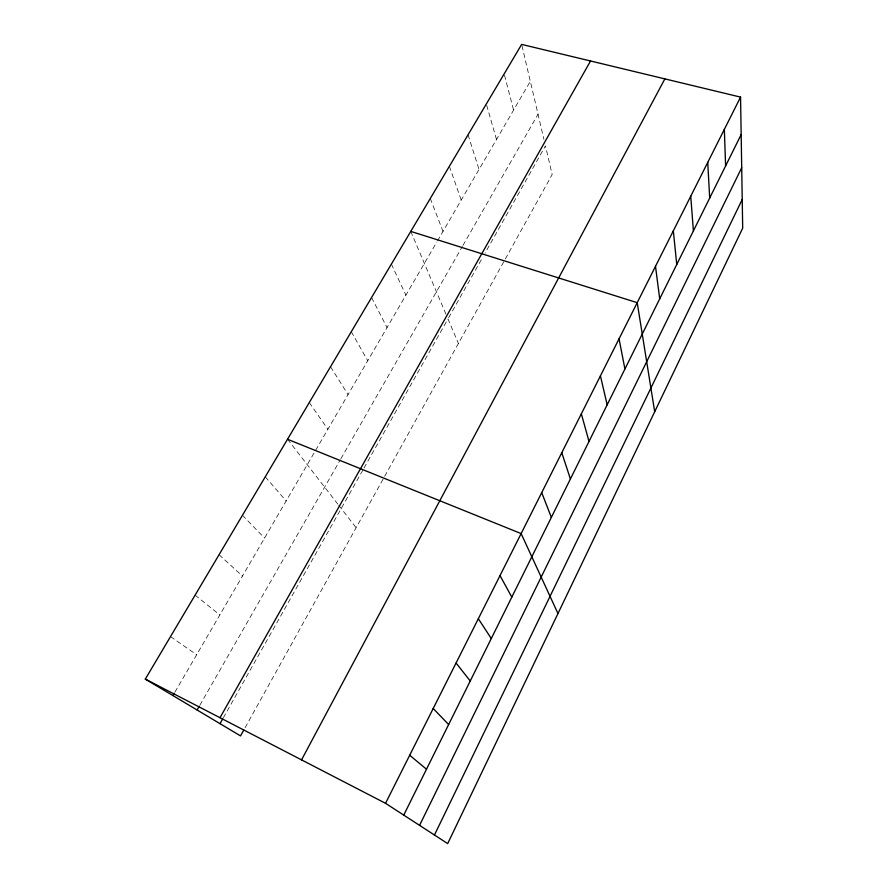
<?xml version="1.0" encoding="UTF-8"?>
<svg xmlns="http://www.w3.org/2000/svg" width="888" height="888" viewBox="0 0 888 888"><rect width="100%" height="100%" fill="white"/><g stroke="black" fill="none" stroke-linecap="round" stroke-linejoin="round"><path stroke-width="0.67" stroke-dasharray="4.44 3.33" d="M245.121 727.661L504.673 260.129M505.328 258.941L552.181 174.548L545.443 145.854L485.048 253.102M223.354 717.759L363.336 469.219M364.013 468.009L447.974 318.925L458.408 343.456M448.629 317.76L481.773 258.919M199.833 705.239L340.226 459.906M340.903 458.719L462.315 246.553M462.981 245.388L538.028 114.23M174.947 692.074L436.785 242.08M437.473 240.892L530.314 81.341M170.518 636.596L196.659 654.767M195.083 595.149L219.836 614.929M219.059 554.734L242.468 576.035M242.435 515.295L264.569 538.061M265.257 476.812L286.158 500.954M287.523 439.249L337.962 504.295M338.783 505.35L356.121 527.716M309.279 402.564L327.883 429.248M330.525 366.744L348.041 394.605M351.282 331.735L367.754 360.717M371.561 297.536L387.046 327.572M391.386 264.091L405.916 295.138M410.767 231.402L445.92 314.075M430.303 198.468L442.99 231.413M449.384 166.278L461.216 200.1M468.054 134.798L479.043 169.464M486.691 105.317L496.492 139.472M504.517 75.225L513.575 110.101M521.966 45.721L543.933 139.383"/><path stroke-width="1.33" d="M434.454 835.02L742.224 199.467M419.569 825.363L741.713 167.732M403.74 815.106L741.169 134.554M740.559 97.114L742.69 228.149L447.696 843.6L385.536 803.307L740.559 97.114L521.656 44.4L145.31 679.098L240.537 735.908L243.812 730.014M301.543 759.884L664.868 78.888M220.024 723.676L222.688 718.947M220.002 717.726L590.531 60.983M197.114 710.012L199.156 706.437M172.916 695.57L174.27 693.239M410.767 231.402L637.218 302.675L654.7 411.721M287.523 439.249L521.134 533.588L557.964 613.541M145.31 679.098L385.536 803.307M409.701 755.244L426.495 769.219M433.2 708.502L448.651 724.53M456.066 663.003L470.24 680.985M478.332 618.725L491.286 638.539M500.011 575.591L511.81 597.147M541.713 492.64L551.348 517.404M561.782 452.736L570.407 478.965M581.34 413.819L589.01 441.447M600.421 375.857L607.17 404.806M619.047 338.816L624.919 369.019M655.499 266.322L659.706 298.868M673.326 230.847L676.745 264.48M690.731 196.215L693.406 230.891M707.736 162.404L709.69 198.046M724.342 129.382L725.607 165.945"/></g></svg>
